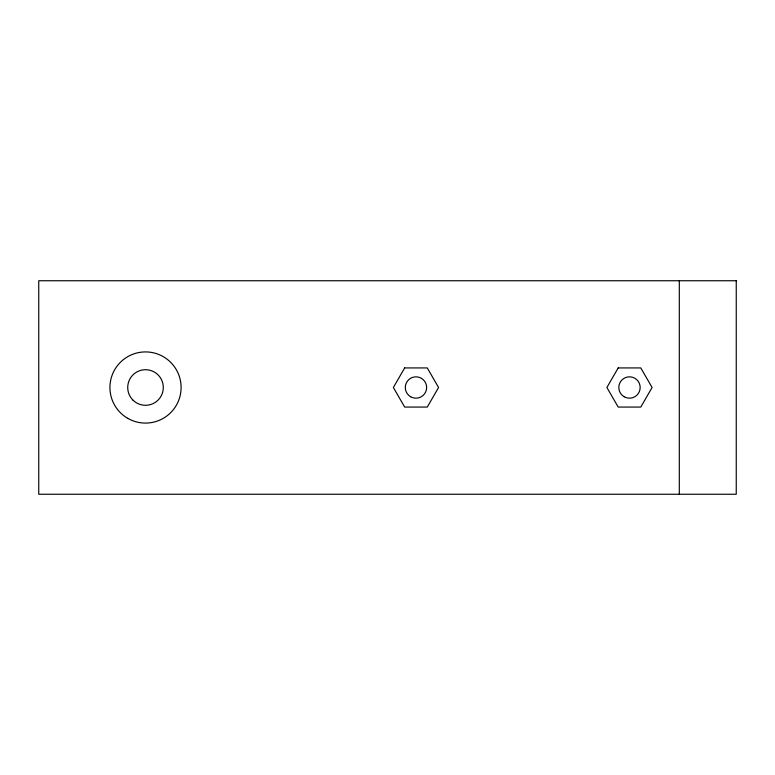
<?xml version="1.0" encoding="UTF-8"?>
<svg xmlns="http://www.w3.org/2000/svg" width="775" height="775" viewBox="0 0 775 775"><rect width="100%" height="100%" fill="white"/><g stroke="black" fill="none" stroke-linecap="round" stroke-linejoin="round"><path stroke-width="1.16" d="M679.307 280.744L679.307 494.256M404.666 367.931L393.371 387.5L404.666 407.069L427.267 407.069L438.573 387.5L427.267 367.931L404.666 367.931M618.188 367.931L606.893 387.5L618.188 407.069L640.789 407.069L652.095 387.5L640.789 367.931L618.188 367.931M736.25 280.744L38.75 280.744L38.75 494.256L736.25 494.256L736.25 280.744M132.932 400.084A17.796 17.796 0 0 0 162.702 392.102A17.796 17.796 0 0 0 140.905 370.314A17.796 17.796 0 0 0 132.932 400.084M127.72 418.316A35.582 35.582 0 0 0 181.098 387.5A35.582 35.582 0 0 0 127.72 356.684A35.582 35.582 0 0 0 127.72 418.316M624.156 396.742A10.676 10.676 0 0 0 640.169 387.5A10.676 10.676 0 0 0 624.156 378.258A10.676 10.676 0 0 0 624.156 396.742M410.634 396.742A10.676 10.676 0 0 0 426.647 387.5A10.676 10.676 0 0 0 410.634 378.258A10.676 10.676 0 0 0 410.634 396.742"/></g></svg>
